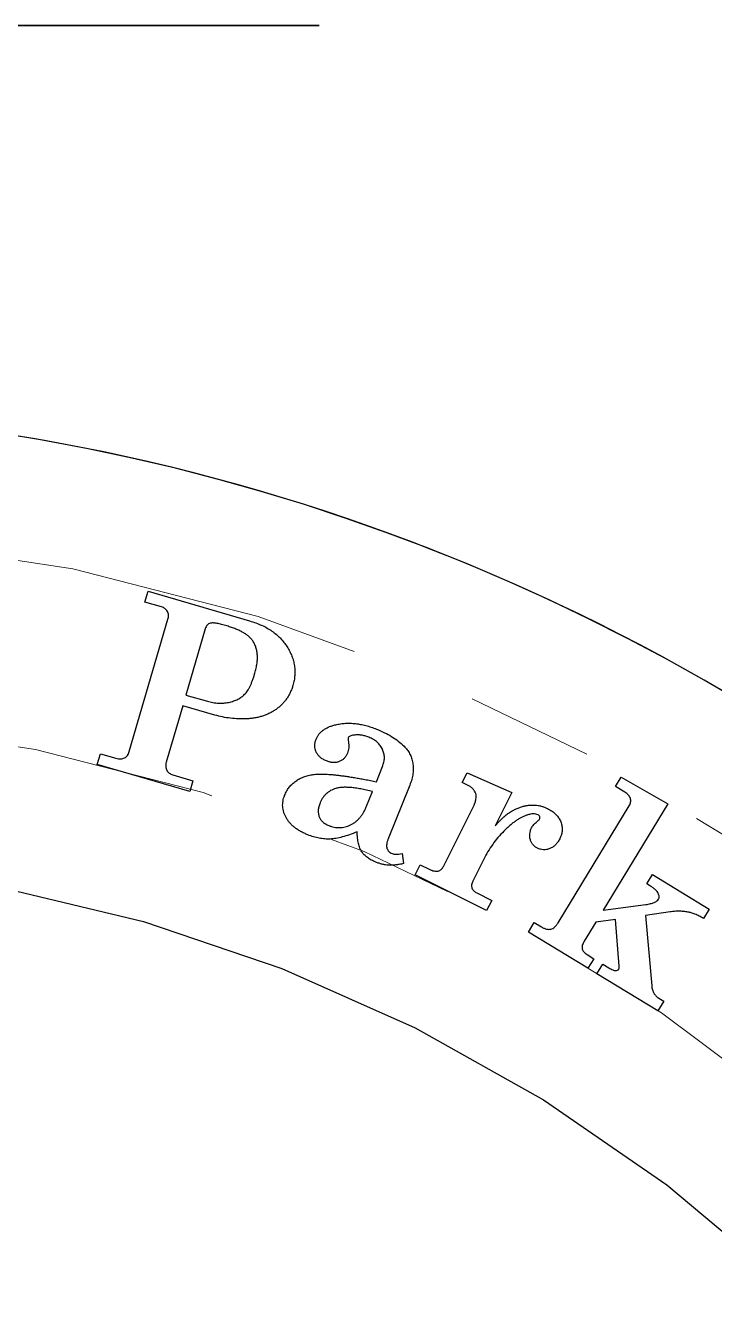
# Paper-space layout 'Sheet2' of a CAD drawing. Header units: inches. Extents: x 0 to 16.3, y 0 to 11.5.
# Drawn here: x 5.101 to 5.642, y 6.272 to 7.277 of the extents above; entities that cross this region are included whole.
import ezdxf

# ---------------------------------------------------------------- set-up
doc = ezdxf.new("R2010")
doc.units = ezdxf.units.IN
doc.header["$MEASUREMENT"] = 0
doc.linetypes.add('CENTERX2', pattern=[0.8, 0.5, -0.1, 0.1, -0.1])

psp = doc.layouts.new('Sheet2')

# ---------------------------------------------------------------- linework, layer by layer
at = {"color": 7, "linetype": 'Continuous', "lineweight": 35}
psp.add_line((5.331485, 7.277125), (4.831485, 7.277125), dxfattribs=at)
at = {"color": 7, "linetype": 'Continuous', "lineweight": 25}
for p, q in [((5.194528, 6.823937), (5.197024, 6.832501)), ((5.194528, 6.823937), (5.197024, 6.832501)), ((5.197024, 6.832501), (5.276822, 6.809163)), ((5.197024, 6.832501), (5.276822, 6.809163)), ((5.207601, 6.820109), (5.194528, 6.823937)), ((5.207601, 6.820109), (5.194528, 6.823937)), ((5.182278, 6.706537), (5.212677, 6.81041)), ((5.182278, 6.706537), (5.212677, 6.81041)), ((5.241971, 6.802867), (5.226771, 6.750888)), ((5.241971, 6.802867), (5.226771, 6.750888)), ((5.226771, 6.750888), (5.243644, 6.745954)), ((5.226771, 6.750888), (5.243644, 6.745954)), ((5.224332, 6.742494), (5.211316, 6.698058)), ((5.224332, 6.742494), (5.211316, 6.698058)), ((5.24957, 6.735093), (5.224332, 6.742494)), ((5.24957, 6.735093), (5.224332, 6.742494)), ((5.157153, 6.696186), (5.159649, 6.70475)), ((5.157153, 6.696186), (5.159649, 6.70475)), ((5.229777, 6.674946), (5.157153, 6.696186)), ((5.229777, 6.674946), (5.157153, 6.696186)), ((5.159649, 6.70475), (5.171814, 6.701205)), ((5.159649, 6.70475), (5.171814, 6.701205)), ((5.216591, 6.688104), (5.232272, 6.68351)), ((5.216591, 6.688104), (5.232272, 6.68351)), ((5.376434, 6.68271), (5.381254, 6.694677)), ((5.376434, 6.68271), (5.381254, 6.694677)), ((5.443838, 6.682039), (5.44761, 6.689582)), ((5.443838, 6.682039), (5.44761, 6.689582)), ((5.44761, 6.689582), (5.482887, 6.674269)), ((5.44761, 6.689582), (5.482887, 6.674269)), ((5.564264, 6.678936), (5.568716, 6.68628)), ((5.564264, 6.678936), (5.568716, 6.68628)), ((5.568716, 6.68628), (5.605411, 6.665437)), ((5.568716, 6.68628), (5.605411, 6.665437)), ((5.232272, 6.68351), (5.229777, 6.674946)), ((5.232272, 6.68351), (5.229777, 6.674946)), ((5.402636, 6.680016), (5.385707, 6.637905)), ((5.402636, 6.680016), (5.385707, 6.637905)), ((5.448404, 6.67977), (5.443838, 6.682039)), ((5.448404, 6.67977), (5.443838, 6.682039)), ((5.571523, 6.67454), (5.564264, 6.678936)), ((5.571523, 6.67454), (5.564264, 6.678936)), ((5.368749, 6.663569), (5.373343, 6.674997)), ((5.368749, 6.663569), (5.373343, 6.674997)), ((5.482887, 6.674269), (5.469785, 6.648038)), ((5.482887, 6.674269), (5.469785, 6.648038)), ((5.605411, 6.665437), (5.554537, 6.581726)), ((5.605411, 6.665437), (5.554537, 6.581726)), ((5.429064, 6.616079), (5.452828, 6.663692)), ((5.429064, 6.616079), (5.452828, 6.663692)), ((5.51909, 6.571773), (5.574983, 6.663736)), ((5.51909, 6.571773), (5.574983, 6.663736)), ((5.396568, 6.626251), (5.397702, 6.618395)), ((5.396568, 6.626251), (5.397702, 6.618395)), ((5.406803, 6.609472), (5.410802, 6.617469)), ((5.406803, 6.609472), (5.410802, 6.617469)), ((5.410802, 6.617469), (5.417749, 6.614009)), ((5.410802, 6.617469), (5.417749, 6.614009)), ((5.460796, 6.621949), (5.452119, 6.604594)), ((5.460796, 6.621949), (5.452119, 6.604594)), ((5.463008, 6.581455), (5.406803, 6.609472)), ((5.463008, 6.581455), (5.406803, 6.609472)), ((5.588907, 6.602342), (5.593387, 6.609687)), ((5.588907, 6.602342), (5.593387, 6.609687)), ((5.593387, 6.609687), (5.637823, 6.582662)), ((5.593387, 6.609687), (5.637823, 6.582662)), ((5.080924, 6.599914), (5.193454, 6.572761)), ((5.080924, 6.599914), (5.193454, 6.572761)), ((5.455238, 6.595322), (5.467006, 6.589451)), ((5.455238, 6.595322), (5.467006, 6.589451)), ((5.591601, 6.600697), (5.588907, 6.602342)), ((5.591601, 6.600697), (5.588907, 6.602342)), ((5.467006, 6.589451), (5.463008, 6.581455)), ((5.467006, 6.589451), (5.463008, 6.581455)), ((5.554537, 6.581726), (5.588141, 6.586178)), ((5.554537, 6.581726), (5.588141, 6.586178)), ((5.607084, 6.580393), (5.587687, 6.577529)), ((5.607084, 6.580393), (5.587687, 6.577529)), ((5.587687, 6.577529), (5.59265, 6.522147)), ((5.587687, 6.577529), (5.59265, 6.522147)), ((5.637823, 6.582662), (5.633343, 6.575317)), ((5.637823, 6.582662), (5.633343, 6.575317)), ((5.193454, 6.572761), (5.302159, 6.535986)), ((5.193454, 6.572761), (5.302159, 6.535986)), ((5.495809, 6.564485), (5.500403, 6.572056)), ((5.495809, 6.564485), (5.500403, 6.572056)), ((5.500403, 6.572056), (5.506188, 6.56854)), ((5.500403, 6.572056), (5.506188, 6.56854)), ((5.548866, 6.572425), (5.53965, 6.557253)), ((5.548866, 6.572425), (5.53965, 6.557253)), ((5.564292, 6.574296), (5.548866, 6.572425)), ((5.564292, 6.574296), (5.548866, 6.572425)), ((5.567128, 6.537687), (5.564292, 6.574296)), ((5.567128, 6.537687), (5.564292, 6.574296)), ((5.542599, 6.536042), (5.495809, 6.564485)), ((5.542599, 6.536042), (5.495809, 6.564485)), ((5.54189, 6.546846), (5.547193, 6.543613)), ((5.54189, 6.546846), (5.547193, 6.543613)), ((5.302159, 6.535986), (5.406952, 6.48937)), ((5.302159, 6.535986), (5.406952, 6.48937)), ((5.547193, 6.543613), (5.542599, 6.536042)), ((5.547193, 6.543613), (5.542599, 6.536042)), ((5.549688, 6.531732), (5.554282, 6.539303)), ((5.549688, 6.531732), (5.554282, 6.539303)), ((5.554282, 6.539303), (5.559018, 6.536411)), ((5.554282, 6.539303), (5.559018, 6.536411)), ((5.597612, 6.502608), (5.549688, 6.531732)), ((5.597612, 6.502608), (5.549688, 6.531732)), ((5.602206, 6.51018), (5.597612, 6.502608)), ((5.602206, 6.51018), (5.597612, 6.502608)), ((5.598151, 6.512647), (5.602206, 6.51018)), ((5.598151, 6.512647), (5.602206, 6.51018)), ((5.406952, 6.48937), (5.507746, 6.432692)), ((5.406952, 6.48937), (5.507746, 6.432692)), ((5.507746, 6.432692), (5.604455, 6.365733)), ((5.507746, 6.432692), (5.604455, 6.365733)), ((5.604455, 6.365733), (5.696993, 6.288273)), ((5.604455, 6.365733), (5.696993, 6.288273))]:
    psp.add_line(p, q, dxfattribs=at)
at = {"color": 7, "linetype": 'CENTERX2', "lineweight": 18}
for radius in [1.52, 1.375]:
    psp.add_circle((4.831485, 5.36094), radius, dxfattribs=at)
at = {"color": 7, "linetype": 'Continuous', "lineweight": 25}
for start, end in [(286.178919, 253.821081), (291.995434, 248.004566)]:
    psp.add_arc((4.831485, 5.36094), 1.615, start, end, dxfattribs=at)
for points, knots in [([(5.212677, 6.81041), (5.212808, 6.810974), (5.213058, 6.812054), (5.213146, 6.813687), (5.212815, 6.815204), (5.212208, 6.816587), (5.211366, 6.817809), (5.210287, 6.818805), (5.209052, 6.81965), (5.208094, 6.819953), (5.207601, 6.820109)], [0, 0, 0, 0, 0.14136279, 0.27082171, 0.39587669, 0.51691932, 0.63805011, 0.75571643, 0.87426398, 1, 1, 1, 1]), ([(5.212677, 6.81041), (5.212808, 6.810974), (5.213058, 6.812054), (5.213146, 6.813687), (5.212815, 6.815204), (5.212208, 6.816587), (5.211366, 6.817809), (5.210287, 6.818805), (5.209052, 6.81965), (5.208094, 6.819953), (5.207601, 6.820109)], [0, 0, 0, 0, 0.14136279, 0.27082171, 0.39587669, 0.51691932, 0.63805011, 0.75571643, 0.87426398, 1, 1, 1, 1]), ([(5.257964, 6.805476), (5.257238, 6.805691), (5.255859, 6.806099), (5.253857, 6.806575), (5.252059, 6.806963), (5.250459, 6.807304), (5.249054, 6.807471), (5.247842, 6.807527), (5.246823, 6.80752), (5.245733, 6.807337), (5.244567, 6.806844), (5.243422, 6.80586), (5.242523, 6.804504), (5.242163, 6.803436), (5.241971, 6.802867)], [0, 0, 0, 0, 0.12254028, 0.23276781, 0.33301635, 0.42034508, 0.49740399, 0.56174522, 0.61685367, 0.66188422, 0.74004435, 0.81821946, 0.90310075, 1, 1, 1, 1]), ([(5.257964, 6.805476), (5.257238, 6.805691), (5.255859, 6.806099), (5.253857, 6.806575), (5.252059, 6.806963), (5.250459, 6.807304), (5.249054, 6.807471), (5.247842, 6.807527), (5.246823, 6.80752), (5.245733, 6.807337), (5.244567, 6.806844), (5.243422, 6.80586), (5.242523, 6.804504), (5.242163, 6.803436), (5.241971, 6.802867)], [0, 0, 0, 0, 0.12254028, 0.23276781, 0.33301635, 0.42034508, 0.49740399, 0.56174522, 0.61685367, 0.66188422, 0.74004435, 0.81821946, 0.90310075, 1, 1, 1, 1]), ([(5.276822, 6.809163), (5.278466, 6.808648), (5.281672, 6.807646), (5.286236, 6.805761), (5.290443, 6.803602), (5.294328, 6.801192), (5.297851, 6.798495), (5.30103, 6.795526), (5.303843, 6.792279), (5.3063, 6.788809), (5.308359, 6.785181), (5.310059, 6.781493), (5.311283, 6.777742), (5.312046, 6.773953), (5.312437, 6.770132), (5.312331, 6.766261), (5.311837, 6.762349), (5.311164, 6.759786), (5.310823, 6.758488)], [0, 0, 0, 0, 0.075695, 0.14762068, 0.21676, 0.28340783, 0.34832295, 0.41153438, 0.47427964, 0.53688851, 0.59812383, 0.65745117, 0.71514332, 0.77113407, 0.82708162, 0.88361261, 0.94103473, 1, 1, 1, 1]), ([(5.276822, 6.809163), (5.278466, 6.808648), (5.281672, 6.807646), (5.286236, 6.805761), (5.290443, 6.803602), (5.294328, 6.801192), (5.297851, 6.798495), (5.30103, 6.795526), (5.303843, 6.792279), (5.3063, 6.788809), (5.308359, 6.785181), (5.310059, 6.781493), (5.311283, 6.777742), (5.312046, 6.773953), (5.312437, 6.770132), (5.312331, 6.766261), (5.311837, 6.762349), (5.311164, 6.759786), (5.310823, 6.758488)], [0, 0, 0, 0, 0.075695, 0.14762068, 0.21676, 0.28340783, 0.34832295, 0.41153438, 0.47427964, 0.53688851, 0.59812383, 0.65745117, 0.71514332, 0.77113407, 0.82708162, 0.88361261, 0.94103473, 1, 1, 1, 1]), ([(5.278807, 6.794076), (5.278339, 6.794647), (5.27737, 6.79583), (5.275566, 6.797416), (5.273456, 6.798948), (5.271009, 6.80042), (5.268219, 6.801806), (5.265091, 6.803092), (5.26165, 6.80435), (5.259225, 6.805091), (5.257964, 6.805476)], [0, 0, 0, 0, 0.09167799, 0.18989114, 0.29758095, 0.41572248, 0.54452459, 0.68468669, 0.83604103, 1, 1, 1, 1]), ([(5.278807, 6.794076), (5.278339, 6.794647), (5.27737, 6.79583), (5.275566, 6.797416), (5.273456, 6.798948), (5.271009, 6.80042), (5.268219, 6.801806), (5.265091, 6.803092), (5.26165, 6.80435), (5.259225, 6.805091), (5.257964, 6.805476)], [0, 0, 0, 0, 0.09167799, 0.18989114, 0.29758095, 0.41572248, 0.54452459, 0.68468669, 0.83604103, 1, 1, 1, 1]), ([(5.280934, 6.768044), (5.281298, 6.769381), (5.282002, 6.771968), (5.282635, 6.775796), (5.282988, 6.779399), (5.2829, 6.782787), (5.282459, 6.785961), (5.281631, 6.788908), (5.280451, 6.791647), (5.279353, 6.793269), (5.278807, 6.794076)], [0, 0, 0, 0, 0.15341056, 0.29682317, 0.42927551, 0.55393499, 0.67137847, 0.78343654, 0.89221201, 1, 1, 1, 1]), ([(5.280934, 6.768044), (5.281298, 6.769381), (5.282002, 6.771968), (5.282635, 6.775796), (5.282988, 6.779399), (5.2829, 6.782787), (5.282459, 6.785961), (5.281631, 6.788908), (5.280451, 6.791647), (5.279353, 6.793269), (5.278807, 6.794076)], [0, 0, 0, 0, 0.15341056, 0.29682317, 0.42927551, 0.55393499, 0.67137847, 0.78343654, 0.89221201, 1, 1, 1, 1]), ([(5.243644, 6.745954), (5.245092, 6.745577), (5.247923, 6.744841), (5.252224, 6.744368), (5.256407, 6.744412), (5.260432, 6.745003), (5.264149, 6.746084), (5.267528, 6.747454), (5.27045, 6.749232), (5.272579, 6.751015), (5.27408, 6.752701), (5.275133, 6.75421), (5.276209, 6.75593), (5.277196, 6.757909), (5.278213, 6.7601), (5.279119, 6.762551), (5.28007, 6.76521), (5.280639, 6.767077), (5.280934, 6.768044)], [0, 0, 0, 0, 0.09012235, 0.17614661, 0.25992188, 0.34172024, 0.42054268, 0.4928257, 0.56084549, 0.6259304, 0.65943528, 0.69659787, 0.73676703, 0.78162236, 0.82982078, 0.8823117, 0.93908231, 1, 1, 1, 1]), ([(5.243644, 6.745954), (5.245092, 6.745577), (5.247923, 6.744841), (5.252224, 6.744368), (5.256407, 6.744412), (5.260432, 6.745003), (5.264149, 6.746084), (5.267528, 6.747454), (5.27045, 6.749232), (5.272579, 6.751015), (5.27408, 6.752701), (5.275133, 6.75421), (5.276209, 6.75593), (5.277196, 6.757909), (5.278213, 6.7601), (5.279119, 6.762551), (5.28007, 6.76521), (5.280639, 6.767077), (5.280934, 6.768044)], [0, 0, 0, 0, 0.09012235, 0.17614661, 0.25992188, 0.34172024, 0.42054268, 0.4928257, 0.56084549, 0.6259304, 0.65943528, 0.69659787, 0.73676703, 0.78162236, 0.82982078, 0.8823117, 0.93908231, 1, 1, 1, 1]), ([(5.310823, 6.758488), (5.310518, 6.757508), (5.309917, 6.755578), (5.308742, 6.752819), (5.307374, 6.750222), (5.305808, 6.747775), (5.304051, 6.745472), (5.302087, 6.743336), (5.299913, 6.741375), (5.297575, 6.739568), (5.295077, 6.737951), (5.292459, 6.736545), (5.289766, 6.735273), (5.286933, 6.734256), (5.283993, 6.733437), (5.280949, 6.732825), (5.277809, 6.732347), (5.273499, 6.732083), (5.268116, 6.732089), (5.261757, 6.732577), (5.25556, 6.733498), (5.251557, 6.734564), (5.24957, 6.735093)], [0, 0, 0, 0, 0.041960823, 0.082700146, 0.122501098, 0.161992516, 0.201453606, 0.240878651, 0.280589257, 0.321135262, 0.361696027, 0.402203257, 0.442704945, 0.483457123, 0.525224907, 0.567484261, 0.610486095, 0.655081918, 0.744058531, 0.830577472, 0.915931361, 1, 1, 1, 1]), ([(5.310823, 6.758488), (5.310518, 6.757508), (5.309917, 6.755578), (5.308742, 6.752819), (5.307374, 6.750222), (5.305808, 6.747775), (5.304051, 6.745472), (5.302087, 6.743336), (5.299913, 6.741375), (5.297575, 6.739568), (5.295077, 6.737951), (5.292459, 6.736545), (5.289766, 6.735273), (5.286933, 6.734256), (5.283993, 6.733437), (5.280949, 6.732825), (5.277809, 6.732347), (5.273499, 6.732083), (5.268116, 6.732089), (5.261757, 6.732577), (5.25556, 6.733498), (5.251557, 6.734564), (5.24957, 6.735093)], [0, 0, 0, 0, 0.041960823, 0.082700146, 0.122501098, 0.161992516, 0.201453606, 0.240878651, 0.280589257, 0.321135262, 0.361696027, 0.402203257, 0.442704945, 0.483457123, 0.525224907, 0.567484261, 0.610486095, 0.655081918, 0.744058531, 0.830577472, 0.915931361, 1, 1, 1, 1]), ([(5.32902, 6.716116), (5.329328, 6.716818), (5.329941, 6.718213), (5.33126, 6.720092), (5.33279, 6.721811), (5.334607, 6.72332), (5.33667, 6.724664), (5.339002, 6.72582), (5.341609, 6.726791), (5.343458, 6.727268), (5.344418, 6.727515)], [0, 0, 0, 0, 0.11507663, 0.22862432, 0.34336685, 0.46039348, 0.58261404, 0.71293155, 0.85101795, 1, 1, 1, 1]), ([(5.32902, 6.716116), (5.329328, 6.716818), (5.329941, 6.718213), (5.33126, 6.720092), (5.33279, 6.721811), (5.334607, 6.72332), (5.33667, 6.724664), (5.339002, 6.72582), (5.341609, 6.726791), (5.343458, 6.727268), (5.344418, 6.727515)], [0, 0, 0, 0, 0.11507663, 0.22862432, 0.34336685, 0.46039348, 0.58261404, 0.71293155, 0.85101795, 1, 1, 1, 1]), ([(5.344418, 6.727515), (5.345672, 6.727773), (5.348182, 6.72829), (5.352037, 6.728678), (5.355964, 6.728735), (5.359965, 6.72844), (5.364039, 6.727837), (5.368183, 6.72693), (5.372401, 6.72568), (5.375183, 6.724605), (5.376604, 6.724056)], [0, 0, 0, 0, 0.11667589, 0.23369213, 0.35268316, 0.47455354, 0.59916522, 0.72802907, 0.86114887, 1, 1, 1, 1]), ([(5.344418, 6.727515), (5.345672, 6.727773), (5.348182, 6.72829), (5.352037, 6.728678), (5.355964, 6.728735), (5.359965, 6.72844), (5.364039, 6.727837), (5.368183, 6.72693), (5.372401, 6.72568), (5.375183, 6.724605), (5.376604, 6.724056)], [0, 0, 0, 0, 0.11667589, 0.23369213, 0.35268316, 0.47455354, 0.59916522, 0.72802907, 0.86114887, 1, 1, 1, 1]), ([(5.337187, 6.699016), (5.336272, 6.69943), (5.334518, 6.700224), (5.332226, 6.701868), (5.330405, 6.703827), (5.329052, 6.706055), (5.328237, 6.708478), (5.327898, 6.711006), (5.328168, 6.713601), (5.328731, 6.715264), (5.32902, 6.716116)], [0, 0, 0, 0, 0.14131228, 0.27119332, 0.39478382, 0.51619775, 0.63593845, 0.75285496, 0.87344623, 1, 1, 1, 1]), ([(5.337187, 6.699016), (5.336272, 6.69943), (5.334518, 6.700224), (5.332226, 6.701868), (5.330405, 6.703827), (5.329052, 6.706055), (5.328237, 6.708478), (5.327898, 6.711006), (5.328168, 6.713601), (5.328731, 6.715264), (5.32902, 6.716116)], [0, 0, 0, 0, 0.14131228, 0.27119332, 0.39478382, 0.51619775, 0.63593845, 0.75285496, 0.87344623, 1, 1, 1, 1]), ([(5.354286, 6.71725), (5.354219, 6.716843), (5.354047, 6.715802), (5.354266, 6.714763), (5.3544, 6.714131)], [0, 0, 0, 0, 0.39037909, 1, 1, 1, 1]), ([(5.354286, 6.71725), (5.354219, 6.716843), (5.354047, 6.715802), (5.354266, 6.714763), (5.3544, 6.714131)], [0, 0, 0, 0, 0.39037909, 1, 1, 1, 1]), ([(5.358767, 6.719377), (5.358195, 6.719302), (5.357164, 6.719169), (5.355828, 6.718718), (5.354805, 6.71812), (5.354448, 6.717522), (5.354286, 6.71725)], [0, 0, 0, 0, 0.33383799, 0.60113385, 0.81880419, 1, 1, 1, 1]), ([(5.358767, 6.719377), (5.358195, 6.719302), (5.357164, 6.719169), (5.355828, 6.718718), (5.354805, 6.71812), (5.354448, 6.717522), (5.354286, 6.71725)], [0, 0, 0, 0, 0.33383799, 0.60113385, 0.81880419, 1, 1, 1, 1]), ([(5.370422, 6.717675), (5.369427, 6.718041), (5.367498, 6.71875), (5.364533, 6.719373), (5.361621, 6.719632), (5.359712, 6.719461), (5.358767, 6.719377)], [0, 0, 0, 0, 0.26668969, 0.51760118, 0.7613418, 1, 1, 1, 1]), ([(5.370422, 6.717675), (5.369427, 6.718041), (5.367498, 6.71875), (5.364533, 6.719373), (5.361621, 6.719632), (5.359712, 6.719461), (5.358767, 6.719377)], [0, 0, 0, 0, 0.26668969, 0.51760118, 0.7613418, 1, 1, 1, 1]), ([(5.381254, 6.694677), (5.381648, 6.695828), (5.382414, 6.69807), (5.38281, 6.701554), (5.382372, 6.704941), (5.381306, 6.708185), (5.379521, 6.711189), (5.377095, 6.713837), (5.374019, 6.716061), (5.371655, 6.717122), (5.370422, 6.717675)], [0, 0, 0, 0, 0.12750784, 0.2483167, 0.36430638, 0.4835966, 0.60464586, 0.72831664, 0.85837646, 1, 1, 1, 1]), ([(5.381254, 6.694677), (5.381648, 6.695828), (5.382414, 6.69807), (5.38281, 6.701554), (5.382372, 6.704941), (5.381306, 6.708185), (5.379521, 6.711189), (5.377095, 6.713837), (5.374019, 6.716061), (5.371655, 6.717122), (5.370422, 6.717675)], [0, 0, 0, 0, 0.12750784, 0.2483167, 0.36430638, 0.4835966, 0.60464586, 0.72831664, 0.85837646, 1, 1, 1, 1]), ([(5.376604, 6.724056), (5.378704, 6.723172), (5.382797, 6.721452), (5.388444, 6.718211), (5.393625, 6.714751), (5.396626, 6.712014), (5.398099, 6.710671)], [0, 0, 0, 0, 0.26810508, 0.52230909, 0.76563085, 1, 1, 1, 1]), ([(5.376604, 6.724056), (5.378704, 6.723172), (5.382797, 6.721452), (5.388444, 6.718211), (5.393625, 6.714751), (5.396626, 6.712014), (5.398099, 6.710671)], [0, 0, 0, 0, 0.26810508, 0.52230909, 0.76563085, 1, 1, 1, 1]), ([(5.171814, 6.701205), (5.172453, 6.701044), (5.173671, 6.700736), (5.175468, 6.700605), (5.177103, 6.70083), (5.178559, 6.701378), (5.179831, 6.702238), (5.180864, 6.703425), (5.18174, 6.704855), (5.182093, 6.705959), (5.182278, 6.706537)], [0, 0, 0, 0, 0.14749916, 0.28121338, 0.40103589, 0.51433393, 0.62713586, 0.7411248, 0.86463502, 1, 1, 1, 1]), ([(5.171814, 6.701205), (5.172453, 6.701044), (5.173671, 6.700736), (5.175468, 6.700605), (5.177103, 6.70083), (5.178559, 6.701378), (5.179831, 6.702238), (5.180864, 6.703425), (5.18174, 6.704855), (5.182093, 6.705959), (5.182278, 6.706537)], [0, 0, 0, 0, 0.14749916, 0.28121338, 0.40103589, 0.51433393, 0.62713586, 0.7411248, 0.86463502, 1, 1, 1, 1]), ([(5.3544, 6.714131), (5.354517, 6.713319), (5.354742, 6.711759), (5.354706, 6.709449), (5.354384, 6.707275), (5.353919, 6.70592), (5.353691, 6.705255)], [0, 0, 0, 0, 0.2723844, 0.52408911, 0.76615204, 1, 1, 1, 1]), ([(5.3544, 6.714131), (5.354517, 6.713319), (5.354742, 6.711759), (5.354706, 6.709449), (5.354384, 6.707275), (5.353919, 6.70592), (5.353691, 6.705255)], [0, 0, 0, 0, 0.2723844, 0.52408911, 0.76615204, 1, 1, 1, 1]), ([(5.398099, 6.710671), (5.398956, 6.709772), (5.400661, 6.707983), (5.402622, 6.704782), (5.404115, 6.701258), (5.405062, 6.697402), (5.405476, 6.693284), (5.405192, 6.688974), (5.404275, 6.684488), (5.403196, 6.681545), (5.402636, 6.680016)], [0, 0, 0, 0, 0.11279104, 0.22455279, 0.33949081, 0.46014846, 0.58467356, 0.71486982, 0.85193468, 1, 1, 1, 1]), ([(5.398099, 6.710671), (5.398956, 6.709772), (5.400661, 6.707983), (5.402622, 6.704782), (5.404115, 6.701258), (5.405062, 6.697402), (5.405476, 6.693284), (5.405192, 6.688974), (5.404275, 6.684488), (5.403196, 6.681545), (5.402636, 6.680016)], [0, 0, 0, 0, 0.11279104, 0.22455279, 0.33949081, 0.46014846, 0.58467356, 0.71486982, 0.85193468, 1, 1, 1, 1]), ([(5.211316, 6.698058), (5.211171, 6.697466), (5.210896, 6.69634), (5.210839, 6.694655), (5.211077, 6.69309), (5.211694, 6.691682), (5.212574, 6.690452), (5.213712, 6.689452), (5.215048, 6.688623), (5.216061, 6.688282), (5.216591, 6.688104)], [0, 0, 0, 0, 0.14341063, 0.27279211, 0.39483977, 0.51368948, 0.63186819, 0.74869334, 0.86874968, 1, 1, 1, 1]), ([(5.211316, 6.698058), (5.211171, 6.697466), (5.210896, 6.69634), (5.210839, 6.694655), (5.211077, 6.69309), (5.211694, 6.691682), (5.212574, 6.690452), (5.213712, 6.689452), (5.215048, 6.688623), (5.216061, 6.688282), (5.216591, 6.688104)], [0, 0, 0, 0, 0.14341063, 0.27279211, 0.39483977, 0.51368948, 0.63186819, 0.74869334, 0.86874968, 1, 1, 1, 1]), ([(5.353691, 6.705255), (5.353332, 6.704482), (5.352634, 6.702982), (5.351137, 6.701045), (5.349302, 6.699532), (5.347191, 6.698457), (5.344865, 6.697813), (5.342383, 6.697724), (5.339778, 6.698099), (5.338076, 6.698701), (5.337187, 6.699016)], [0, 0, 0, 0, 0.12838997, 0.24952048, 0.36619046, 0.48500007, 0.60487795, 0.72783862, 0.85771347, 1, 1, 1, 1]), ([(5.353691, 6.705255), (5.353332, 6.704482), (5.352634, 6.702982), (5.351137, 6.701045), (5.349302, 6.699532), (5.347191, 6.698457), (5.344865, 6.697813), (5.342383, 6.697724), (5.339778, 6.698099), (5.338076, 6.698701), (5.337187, 6.699016)], [0, 0, 0, 0, 0.12838997, 0.24952048, 0.36619046, 0.48500007, 0.60487795, 0.72783862, 0.85771347, 1, 1, 1, 1]), ([(5.304292, 6.671991), (5.304762, 6.673066), (5.305691, 6.675187), (5.307596, 6.678051), (5.309789, 6.680616), (5.312353, 6.682813), (5.315236, 6.684705), (5.318472, 6.686218), (5.322019, 6.687472), (5.324541, 6.687979), (5.325844, 6.68824)], [0, 0, 0, 0, 0.124213859, 0.245164833, 0.363142095, 0.481119358, 0.602070332, 0.727620035, 0.859188874, 1, 1, 1, 1]), ([(5.304292, 6.671991), (5.304762, 6.673066), (5.305691, 6.675187), (5.307596, 6.678051), (5.309789, 6.680616), (5.312353, 6.682813), (5.315236, 6.684705), (5.318472, 6.686218), (5.322019, 6.687472), (5.324541, 6.687979), (5.325844, 6.68824)], [0, 0, 0, 0, 0.124213859, 0.245164833, 0.363142095, 0.481119358, 0.602070332, 0.727620035, 0.859188874, 1, 1, 1, 1]), ([(5.325844, 6.68824), (5.32642, 6.68832), (5.327626, 6.688488), (5.329537, 6.688658), (5.331637, 6.688737), (5.333936, 6.688736), (5.336422, 6.688639), (5.339099, 6.688506), (5.341973, 6.68827), (5.345037, 6.687966), (5.348295, 6.68755), (5.351748, 6.687108), (5.355397, 6.686569), (5.359231, 6.685932), (5.363262, 6.685261), (5.367486, 6.68449), (5.371902, 6.683645), (5.374903, 6.683026), (5.376434, 6.68271)], [0, 0, 0, 0, 0.03414864, 0.07148653, 0.11259476, 0.15755468, 0.2064284, 0.25867786, 0.31491458, 0.3757235, 0.43947579, 0.50777307, 0.58014839, 0.65607006, 0.73600651, 0.82005744, 0.90823351, 1, 1, 1, 1]), ([(5.325844, 6.68824), (5.32642, 6.68832), (5.327626, 6.688488), (5.329537, 6.688658), (5.331637, 6.688737), (5.333936, 6.688736), (5.336422, 6.688639), (5.339099, 6.688506), (5.341973, 6.68827), (5.345037, 6.687966), (5.348295, 6.68755), (5.351748, 6.687108), (5.355397, 6.686569), (5.359231, 6.685932), (5.363262, 6.685261), (5.367486, 6.68449), (5.371902, 6.683645), (5.374903, 6.683026), (5.376434, 6.68271)], [0, 0, 0, 0, 0.03414864, 0.07148653, 0.11259476, 0.15755468, 0.2064284, 0.25867786, 0.31491458, 0.3757235, 0.43947579, 0.50777307, 0.58014839, 0.65607006, 0.73600651, 0.82005744, 0.90823351, 1, 1, 1, 1]), ([(5.373343, 6.674997), (5.371738, 6.675386), (5.368653, 6.676134), (5.364178, 6.677036), (5.360049, 6.67774), (5.356262, 6.678173), (5.352824, 6.678346), (5.349731, 6.678313), (5.346986, 6.678009), (5.344546, 6.677477), (5.342392, 6.676682), (5.3404, 6.675751), (5.338596, 6.674589), (5.336953, 6.673234), (5.335481, 6.6717), (5.334154, 6.669978), (5.333023, 6.668048), (5.332418, 6.666657), (5.332111, 6.665951)], [0, 0, 0, 0, 0.1060011, 0.20384797, 0.29305465, 0.37489535, 0.44842782, 0.5139908, 0.57324333, 0.62551599, 0.67389802, 0.72032157, 0.76645457, 0.81129577, 0.85679758, 0.90268636, 0.9505709, 1, 1, 1, 1]), ([(5.373343, 6.674997), (5.371738, 6.675386), (5.368653, 6.676134), (5.364178, 6.677036), (5.360049, 6.67774), (5.356262, 6.678173), (5.352824, 6.678346), (5.349731, 6.678313), (5.346986, 6.678009), (5.344546, 6.677477), (5.342392, 6.676682), (5.3404, 6.675751), (5.338596, 6.674589), (5.336953, 6.673234), (5.335481, 6.6717), (5.334154, 6.669978), (5.333023, 6.668048), (5.332418, 6.666657), (5.332111, 6.665951)], [0, 0, 0, 0, 0.1060011, 0.20384797, 0.29305465, 0.37489535, 0.44842782, 0.5139908, 0.57324333, 0.62551599, 0.67389802, 0.72032157, 0.76645457, 0.81129577, 0.85679758, 0.90268636, 0.9505709, 1, 1, 1, 1]), ([(5.452828, 6.663692), (5.453244, 6.664607), (5.454025, 6.666323), (5.454697, 6.668909), (5.454889, 6.671287), (5.454477, 6.673449), (5.453588, 6.675376), (5.45229, 6.677114), (5.450514, 6.678597), (5.449127, 6.679368), (5.448404, 6.67977)], [0, 0, 0, 0, 0.15815064, 0.29644371, 0.41874749, 0.53086883, 0.63880024, 0.75045608, 0.86978803, 1, 1, 1, 1]), ([(5.452828, 6.663692), (5.453244, 6.664607), (5.454025, 6.666323), (5.454697, 6.668909), (5.454889, 6.671287), (5.454477, 6.673449), (5.453588, 6.675376), (5.45229, 6.677114), (5.450514, 6.678597), (5.449127, 6.679368), (5.448404, 6.67977)], [0, 0, 0, 0, 0.15815064, 0.29644371, 0.41874749, 0.53086883, 0.63880024, 0.75045608, 0.86978803, 1, 1, 1, 1]), ([(5.322583, 6.64094), (5.321573, 6.641358), (5.319605, 6.642172), (5.31686, 6.643645), (5.314321, 6.645158), (5.312041, 6.646807), (5.310014, 6.648577), (5.308225, 6.650443), (5.30667, 6.652424), (5.305366, 6.654502), (5.304365, 6.656669), (5.303534, 6.658828), (5.30305, 6.661018), (5.302734, 6.663199), (5.302749, 6.665402), (5.303012, 6.667603), (5.303481, 6.66983), (5.304017, 6.67126), (5.304292, 6.671991)], [0, 0, 0, 0, 0.08102919, 0.15787848, 0.23087848, 0.30017034, 0.36626967, 0.43025206, 0.49169388, 0.55279462, 0.61176575, 0.66856207, 0.72401348, 0.77776729, 0.83176297, 0.8868228, 0.9421188, 1, 1, 1, 1]), ([(5.322583, 6.64094), (5.321573, 6.641358), (5.319605, 6.642172), (5.31686, 6.643645), (5.314321, 6.645158), (5.312041, 6.646807), (5.310014, 6.648577), (5.308225, 6.650443), (5.30667, 6.652424), (5.305366, 6.654502), (5.304365, 6.656669), (5.303534, 6.658828), (5.30305, 6.661018), (5.302734, 6.663199), (5.302749, 6.665402), (5.303012, 6.667603), (5.303481, 6.66983), (5.304017, 6.67126), (5.304292, 6.671991)], [0, 0, 0, 0, 0.08102919, 0.15787848, 0.23087848, 0.30017034, 0.36626967, 0.43025206, 0.49169388, 0.55279462, 0.61176575, 0.66856207, 0.72401348, 0.77776729, 0.83176297, 0.8868228, 0.9421188, 1, 1, 1, 1]), ([(5.332111, 6.665951), (5.331759, 6.664968), (5.331088, 6.663091), (5.330601, 6.660258), (5.330719, 6.657606), (5.331324, 6.655148), (5.332529, 6.652965), (5.334179, 6.651035), (5.33637, 6.64947), (5.338042, 6.648692), (5.338917, 6.648284)], [0, 0, 0, 0, 0.14558971, 0.27787862, 0.39803581, 0.51385706, 0.62776953, 0.74280687, 0.86549351, 1, 1, 1, 1]), ([(5.332111, 6.665951), (5.331759, 6.664968), (5.331088, 6.663091), (5.330601, 6.660258), (5.330719, 6.657606), (5.331324, 6.655148), (5.332529, 6.652965), (5.334179, 6.651035), (5.33637, 6.64947), (5.338042, 6.648692), (5.338917, 6.648284)], [0, 0, 0, 0, 0.14558971, 0.27787862, 0.39803581, 0.51385706, 0.62776953, 0.74280687, 0.86549351, 1, 1, 1, 1]), ([(5.574983, 6.663736), (5.575261, 6.664237), (5.575787, 6.665184), (5.576195, 6.666708), (5.576261, 6.668192), (5.575969, 6.669641), (5.575325, 6.671019), (5.574363, 6.67231), (5.573091, 6.673524), (5.572066, 6.674189), (5.571523, 6.67454)], [0, 0, 0, 0, 0.13300268, 0.25163708, 0.3640757, 0.47640635, 0.59272732, 0.71566102, 0.84966339, 1, 1, 1, 1]), ([(5.574983, 6.663736), (5.575261, 6.664237), (5.575787, 6.665184), (5.576195, 6.666708), (5.576261, 6.668192), (5.575969, 6.669641), (5.575325, 6.671019), (5.574363, 6.67231), (5.573091, 6.673524), (5.572066, 6.674189), (5.571523, 6.67454)], [0, 0, 0, 0, 0.13300268, 0.25163708, 0.3640757, 0.47640635, 0.59272732, 0.71566102, 0.84966339, 1, 1, 1, 1]), ([(5.338917, 6.648284), (5.33964, 6.648015), (5.341066, 6.647484), (5.343252, 6.646944), (5.34543, 6.64666), (5.347587, 6.646601), (5.349727, 6.646771), (5.351845, 6.647176), (5.353958, 6.647802), (5.356041, 6.648676), (5.358051, 6.649786), (5.359967, 6.651097), (5.361762, 6.65263), (5.363403, 6.654408), (5.364946, 6.656376), (5.366366, 6.658565), (5.367638, 6.660984), (5.368373, 6.662694), (5.368749, 6.663569)], [0, 0, 0, 0, 0.061440781, 0.121159454, 0.178879374, 0.236125849, 0.292779957, 0.349489082, 0.407620104, 0.468032573, 0.529028795, 0.590224542, 0.652703936, 0.716632098, 0.78260728, 0.851738283, 0.924157812, 1, 1, 1, 1]), ([(5.338917, 6.648284), (5.33964, 6.648015), (5.341066, 6.647484), (5.343252, 6.646944), (5.34543, 6.64666), (5.347587, 6.646601), (5.349727, 6.646771), (5.351845, 6.647176), (5.353958, 6.647802), (5.356041, 6.648676), (5.358051, 6.649786), (5.359967, 6.651097), (5.361762, 6.65263), (5.363403, 6.654408), (5.364946, 6.656376), (5.366366, 6.658565), (5.367638, 6.660984), (5.368373, 6.662694), (5.368749, 6.663569)], [0, 0, 0, 0, 0.061440781, 0.121159454, 0.178879374, 0.236125849, 0.292779957, 0.349489082, 0.407620104, 0.468032573, 0.529028795, 0.590224542, 0.652703936, 0.716632098, 0.78260728, 0.851738283, 0.924157812, 1, 1, 1, 1]), ([(5.494768, 6.656517), (5.494055, 6.656264), (5.492583, 6.655743), (5.490401, 6.6547), (5.488166, 6.653465), (5.485915, 6.651966), (5.483627, 6.650257), (5.481256, 6.648365), (5.478896, 6.646199), (5.475683, 6.643073), (5.471869, 6.638872), (5.467684, 6.633522), (5.463927, 6.627909), (5.461839, 6.623935), (5.460796, 6.621949)], [0, 0, 0, 0, 0.04587856, 0.09459029, 0.14641198, 0.20061267, 0.25838007, 0.31950911, 0.38442661, 0.45250977, 0.59124938, 0.72801374, 0.86407026, 1, 1, 1, 1]), ([(5.494768, 6.656517), (5.494055, 6.656264), (5.492583, 6.655743), (5.490401, 6.6547), (5.488166, 6.653465), (5.485915, 6.651966), (5.483627, 6.650257), (5.481256, 6.648365), (5.478896, 6.646199), (5.475683, 6.643073), (5.471869, 6.638872), (5.467684, 6.633522), (5.463927, 6.627909), (5.461839, 6.623935), (5.460796, 6.621949)], [0, 0, 0, 0, 0.04587856, 0.09459029, 0.14641198, 0.20061267, 0.25838007, 0.31950911, 0.38442661, 0.45250977, 0.59124938, 0.72801374, 0.86407026, 1, 1, 1, 1]), ([(5.469785, 6.648038), (5.470588, 6.648974), (5.472157, 6.650803), (5.474632, 6.653327), (5.477131, 6.655612), (5.479679, 6.657638), (5.482298, 6.659365), (5.48494, 6.660849), (5.487621, 6.662083), (5.490338, 6.663042), (5.493051, 6.663749), (5.495736, 6.664217), (5.498375, 6.664402), (5.500961, 6.664402), (5.503484, 6.664064), (5.505964, 6.66353), (5.508406, 6.66275), (5.509956, 6.662017), (5.510734, 6.66165)], [0, 0, 0, 0, 0.079096007, 0.154597546, 0.226744205, 0.296285745, 0.363249973, 0.427887602, 0.490594795, 0.552376708, 0.612556366, 0.670400565, 0.72697755, 0.782185003, 0.835984654, 0.890006161, 0.944872597, 1, 1, 1, 1]), ([(5.469785, 6.648038), (5.470588, 6.648974), (5.472157, 6.650803), (5.474632, 6.653327), (5.477131, 6.655612), (5.479679, 6.657638), (5.482298, 6.659365), (5.48494, 6.660849), (5.487621, 6.662083), (5.490338, 6.663042), (5.493051, 6.663749), (5.495736, 6.664217), (5.498375, 6.664402), (5.500961, 6.664402), (5.503484, 6.664064), (5.505964, 6.66353), (5.508406, 6.66275), (5.509956, 6.662017), (5.510734, 6.66165)], [0, 0, 0, 0, 0.079096007, 0.154597546, 0.226744205, 0.296285745, 0.363249973, 0.427887602, 0.490594795, 0.552376708, 0.612556366, 0.670400565, 0.72697755, 0.782185003, 0.835984654, 0.890006161, 0.944872597, 1, 1, 1, 1]), ([(5.503361, 6.656744), (5.502801, 6.656961), (5.501619, 6.65742), (5.49956, 6.65755), (5.497239, 6.657231), (5.495633, 6.656767), (5.494768, 6.656517)], [0, 0, 0, 0, 0.203888944, 0.430380104, 0.693487707, 1, 1, 1, 1]), ([(5.503361, 6.656744), (5.502801, 6.656961), (5.501619, 6.65742), (5.49956, 6.65755), (5.497239, 6.657231), (5.495633, 6.656767), (5.494768, 6.656517)], [0, 0, 0, 0, 0.203888944, 0.430380104, 0.693487707, 1, 1, 1, 1]), ([(5.504523, 6.653284), (5.504677, 6.653645), (5.504954, 6.654295), (5.504922, 6.655355), (5.504329, 6.656237), (5.503704, 6.656564), (5.503361, 6.656744)], [0, 0, 0, 0, 0.27785454, 0.50130653, 0.72628659, 1, 1, 1, 1]), ([(5.504523, 6.653284), (5.504677, 6.653645), (5.504954, 6.654295), (5.504922, 6.655355), (5.504329, 6.656237), (5.503704, 6.656564), (5.503361, 6.656744)], [0, 0, 0, 0, 0.27785454, 0.50130653, 0.72628659, 1, 1, 1, 1]), ([(5.510734, 6.66165), (5.511978, 6.660971), (5.514355, 6.659673), (5.5174, 6.657178), (5.519721, 6.654313), (5.521351, 6.651177), (5.522291, 6.647862), (5.522414, 6.644473), (5.521856, 6.641058), (5.520917, 6.638929), (5.520432, 6.637829)], [0, 0, 0, 0, 0.14678114, 0.2804616, 0.40524374, 0.52670047, 0.6446689, 0.75947464, 0.87583943, 1, 1, 1, 1]), ([(5.510734, 6.66165), (5.511978, 6.660971), (5.514355, 6.659673), (5.5174, 6.657178), (5.519721, 6.654313), (5.521351, 6.651177), (5.522291, 6.647862), (5.522414, 6.644473), (5.521856, 6.641058), (5.520917, 6.638929), (5.520432, 6.637829)], [0, 0, 0, 0, 0.14678114, 0.2804616, 0.40524374, 0.52670047, 0.6446689, 0.75947464, 0.87583943, 1, 1, 1, 1]), ([(5.502935, 6.630457), (5.502282, 6.630826), (5.500999, 6.631553), (5.499416, 6.633118), (5.498136, 6.634953), (5.497286, 6.637088), (5.496771, 6.639373), (5.496834, 6.641756), (5.497298, 6.644172), (5.497987, 6.645696), (5.498342, 6.646479)], [0, 0, 0, 0, 0.120658325, 0.237204035, 0.355710964, 0.479540413, 0.605827331, 0.730956691, 0.861726948, 1, 1, 1, 1]), ([(5.502935, 6.630457), (5.502282, 6.630826), (5.500999, 6.631553), (5.499416, 6.633118), (5.498136, 6.634953), (5.497286, 6.637088), (5.496771, 6.639373), (5.496834, 6.641756), (5.497298, 6.644172), (5.497987, 6.645696), (5.498342, 6.646479)], [0, 0, 0, 0, 0.120658325, 0.237204035, 0.355710964, 0.479540413, 0.605827331, 0.730956691, 0.861726948, 1, 1, 1, 1]), ([(5.498342, 6.646479), (5.498586, 6.64692), (5.499084, 6.647823), (5.500061, 6.64907), (5.501246, 6.650244), (5.502134, 6.650958), (5.502595, 6.651328)], [0, 0, 0, 0, 0.23250409, 0.47489101, 0.72763935, 1, 1, 1, 1]), ([(5.498342, 6.646479), (5.498586, 6.64692), (5.499084, 6.647823), (5.500061, 6.64907), (5.501246, 6.650244), (5.502134, 6.650958), (5.502595, 6.651328)], [0, 0, 0, 0, 0.23250409, 0.47489101, 0.72763935, 1, 1, 1, 1]), ([(5.502595, 6.651328), (5.503043, 6.651685), (5.503765, 6.652261), (5.504314, 6.653002), (5.504523, 6.653284)], [0, 0, 0, 0, 0.61928671, 1, 1, 1, 1]), ([(5.502595, 6.651328), (5.503043, 6.651685), (5.503765, 6.652261), (5.504314, 6.653002), (5.504523, 6.653284)], [0, 0, 0, 0, 0.61928671, 1, 1, 1, 1]), ([(5.361234, 6.643322), (5.359223, 6.642504), (5.355425, 6.64096), (5.349856, 6.63927), (5.344836, 6.638068), (5.340195, 6.637555), (5.335788, 6.637661), (5.331415, 6.638234), (5.326974, 6.639313), (5.324066, 6.64039), (5.322583, 6.64094)], [0, 0, 0, 0, 0.16300655, 0.30789664, 0.43676635, 0.55032675, 0.6575834, 0.76716361, 0.88118938, 1, 1, 1, 1]), ([(5.361234, 6.643322), (5.359223, 6.642504), (5.355425, 6.64096), (5.349856, 6.63927), (5.344836, 6.638068), (5.340195, 6.637555), (5.335788, 6.637661), (5.331415, 6.638234), (5.326974, 6.639313), (5.324066, 6.64039), (5.322583, 6.64094)], [0, 0, 0, 0, 0.16300655, 0.30789664, 0.43676635, 0.55032675, 0.6575834, 0.76716361, 0.88118938, 1, 1, 1, 1]), ([(5.375923, 6.619501), (5.374727, 6.62003), (5.372445, 6.621037), (5.369383, 6.622955), (5.366864, 6.625145), (5.364794, 6.627646), (5.36325, 6.63068), (5.362202, 6.634316), (5.361452, 6.638595), (5.36131, 6.641673), (5.361234, 6.643322)], [0, 0, 0, 0, 0.129971049, 0.247882794, 0.357832392, 0.460775879, 0.56886014, 0.693780749, 0.836000946, 1, 1, 1, 1]), ([(5.375923, 6.619501), (5.374727, 6.62003), (5.372445, 6.621037), (5.369383, 6.622955), (5.366864, 6.625145), (5.364794, 6.627646), (5.36325, 6.63068), (5.362202, 6.634316), (5.361452, 6.638595), (5.36131, 6.641673), (5.361234, 6.643322)], [0, 0, 0, 0, 0.129971049, 0.247882794, 0.357832392, 0.460775879, 0.56886014, 0.693780749, 0.836000946, 1, 1, 1, 1]), ([(5.385707, 6.637905), (5.385421, 6.637156), (5.384891, 6.635764), (5.38445, 6.633723), (5.384344, 6.631904), (5.384597, 6.630814), (5.384714, 6.630306)], [0, 0, 0, 0, 0.307904137, 0.571520758, 0.800497643, 1, 1, 1, 1]), ([(5.385707, 6.637905), (5.385421, 6.637156), (5.384891, 6.635764), (5.38445, 6.633723), (5.384344, 6.631904), (5.384597, 6.630814), (5.384714, 6.630306)], [0, 0, 0, 0, 0.307904137, 0.571520758, 0.800497643, 1, 1, 1, 1]), ([(5.520432, 6.637829), (5.519944, 6.636929), (5.519005, 6.635195), (5.517114, 6.633014), (5.514994, 6.631255), (5.512611, 6.630057), (5.510138, 6.629323), (5.507655, 6.629157), (5.505202, 6.629475), (5.503699, 6.630126), (5.502935, 6.630457)], [0, 0, 0, 0, 0.14465338, 0.278541, 0.40608675, 0.53242524, 0.65361522, 0.7690327, 0.88263444, 1, 1, 1, 1]), ([(5.520432, 6.637829), (5.519944, 6.636929), (5.519005, 6.635195), (5.517114, 6.633014), (5.514994, 6.631255), (5.512611, 6.630057), (5.510138, 6.629323), (5.507655, 6.629157), (5.505202, 6.629475), (5.503699, 6.630126), (5.502935, 6.630457)], [0, 0, 0, 0, 0.14465338, 0.278541, 0.40608675, 0.53242524, 0.65361522, 0.7690327, 0.88263444, 1, 1, 1, 1]), ([(5.384714, 6.630306), (5.384892, 6.62986), (5.385249, 6.628968), (5.386154, 6.627823), (5.387334, 6.626882), (5.388257, 6.626449), (5.388741, 6.626222)], [0, 0, 0, 0, 0.24223133, 0.48465205, 0.73003641, 1, 1, 1, 1]), ([(5.384714, 6.630306), (5.384892, 6.62986), (5.385249, 6.628968), (5.386154, 6.627823), (5.387334, 6.626882), (5.388257, 6.626449), (5.388741, 6.626222)], [0, 0, 0, 0, 0.24223133, 0.48465205, 0.73003641, 1, 1, 1, 1]), ([(5.388741, 6.626222), (5.38922, 6.626083), (5.390273, 6.625776), (5.392089, 6.625668), (5.394227, 6.625829), (5.395747, 6.626103), (5.396568, 6.626251)], [0, 0, 0, 0, 0.188563363, 0.414986843, 0.684290129, 1, 1, 1, 1]), ([(5.388741, 6.626222), (5.38922, 6.626083), (5.390273, 6.625776), (5.392089, 6.625668), (5.394227, 6.625829), (5.395747, 6.626103), (5.396568, 6.626251)], [0, 0, 0, 0, 0.188563363, 0.414986843, 0.684290129, 1, 1, 1, 1]), ([(5.397702, 6.618395), (5.396599, 6.618153), (5.394489, 6.617689), (5.391407, 6.617268), (5.388584, 6.617057), (5.385965, 6.617079), (5.383455, 6.617332), (5.380975, 6.617876), (5.378425, 6.618524), (5.376768, 6.619171), (5.375923, 6.619501)], [0, 0, 0, 0, 0.15252625, 0.29177181, 0.41978954, 0.53473134, 0.64515761, 0.75986506, 0.87758269, 1, 1, 1, 1]), ([(5.397702, 6.618395), (5.396599, 6.618153), (5.394489, 6.617689), (5.391407, 6.617268), (5.388584, 6.617057), (5.385965, 6.617079), (5.383455, 6.617332), (5.380975, 6.617876), (5.378425, 6.618524), (5.376768, 6.619171), (5.375923, 6.619501)], [0, 0, 0, 0, 0.15252625, 0.29177181, 0.41978954, 0.53473134, 0.64515761, 0.75986506, 0.87758269, 1, 1, 1, 1]), ([(5.417749, 6.614009), (5.418431, 6.613686), (5.419701, 6.613085), (5.421595, 6.61254), (5.423295, 6.612297), (5.424823, 6.61247), (5.426167, 6.61297), (5.427344, 6.613743), (5.428338, 6.614796), (5.428817, 6.615642), (5.429064, 6.616079)], [0, 0, 0, 0, 0.172974273, 0.322021886, 0.450959444, 0.564556577, 0.670983039, 0.777520075, 0.884981432, 1, 1, 1, 1]), ([(5.417749, 6.614009), (5.418431, 6.613686), (5.419701, 6.613085), (5.421595, 6.61254), (5.423295, 6.612297), (5.424823, 6.61247), (5.426167, 6.61297), (5.427344, 6.613743), (5.428338, 6.614796), (5.428817, 6.615642), (5.429064, 6.616079)], [0, 0, 0, 0, 0.172974273, 0.322021886, 0.450959444, 0.564556577, 0.670983039, 0.777520075, 0.884981432, 1, 1, 1, 1]), ([(5.452119, 6.604594), (5.451903, 6.604109), (5.451494, 6.603189), (5.451174, 6.601776), (5.451126, 6.60043), (5.451415, 6.599162), (5.452006, 6.598016), (5.452817, 6.59696), (5.45392, 6.59605), (5.454785, 6.595572), (5.455238, 6.595322)], [0, 0, 0, 0, 0.14300785, 0.27107038, 0.38840062, 0.50346435, 0.61750628, 0.73380668, 0.86049078, 1, 1, 1, 1]), ([(5.452119, 6.604594), (5.451903, 6.604109), (5.451494, 6.603189), (5.451174, 6.601776), (5.451126, 6.60043), (5.451415, 6.599162), (5.452006, 6.598016), (5.452817, 6.59696), (5.45392, 6.59605), (5.454785, 6.595572), (5.455238, 6.595322)], [0, 0, 0, 0, 0.14300785, 0.27107038, 0.38840062, 0.50346435, 0.61750628, 0.73380668, 0.86049078, 1, 1, 1, 1]), ([(5.598038, 6.590347), (5.598201, 6.59067), (5.598532, 6.591327), (5.598635, 6.592487), (5.598357, 6.593713), (5.597861, 6.595066), (5.59691, 6.596466), (5.595544, 6.597891), (5.593739, 6.599328), (5.592347, 6.600219), (5.591601, 6.600697)], [0, 0, 0, 0, 0.0806221, 0.16362763, 0.25415047, 0.36070887, 0.48461716, 0.62990673, 0.80152075, 1, 1, 1, 1]), ([(5.598038, 6.590347), (5.598201, 6.59067), (5.598532, 6.591327), (5.598635, 6.592487), (5.598357, 6.593713), (5.597861, 6.595066), (5.59691, 6.596466), (5.595544, 6.597891), (5.593739, 6.599328), (5.592347, 6.600219), (5.591601, 6.600697)], [0, 0, 0, 0, 0.0806221, 0.16362763, 0.25415047, 0.36070887, 0.48461716, 0.62990673, 0.80152075, 1, 1, 1, 1]), ([(5.588141, 6.586178), (5.58936, 6.586371), (5.591574, 6.58672), (5.594455, 6.587657), (5.596706, 6.588734), (5.597629, 6.589852), (5.598038, 6.590347)], [0, 0, 0, 0, 0.3353928, 0.60903798, 0.82691244, 1, 1, 1, 1]), ([(5.588141, 6.586178), (5.58936, 6.586371), (5.591574, 6.58672), (5.594455, 6.587657), (5.596706, 6.588734), (5.597629, 6.589852), (5.598038, 6.590347)], [0, 0, 0, 0, 0.3353928, 0.60903798, 0.82691244, 1, 1, 1, 1]), ([(5.621178, 6.58028), (5.620036, 6.580451), (5.617742, 6.580796), (5.61424, 6.580945), (5.610674, 6.580846), (5.608292, 6.580546), (5.607084, 6.580393)], [0, 0, 0, 0, 0.244582563, 0.491355364, 0.741971103, 1, 1, 1, 1]), ([(5.621178, 6.58028), (5.620036, 6.580451), (5.617742, 6.580796), (5.61424, 6.580945), (5.610674, 6.580846), (5.608292, 6.580546), (5.607084, 6.580393)], [0, 0, 0, 0, 0.244582563, 0.491355364, 0.741971103, 1, 1, 1, 1]), ([(5.633343, 6.575317), (5.632198, 6.575948), (5.630026, 6.577143), (5.626834, 6.578589), (5.623923, 6.579649), (5.622052, 6.580079), (5.621178, 6.58028)], [0, 0, 0, 0, 0.29714662, 0.56364143, 0.7961531, 1, 1, 1, 1]), ([(5.633343, 6.575317), (5.632198, 6.575948), (5.630026, 6.577143), (5.626834, 6.578589), (5.623923, 6.579649), (5.622052, 6.580079), (5.621178, 6.58028)], [0, 0, 0, 0, 0.29714662, 0.56364143, 0.7961531, 1, 1, 1, 1]), ([(5.506188, 6.56854), (5.506848, 6.568167), (5.508082, 6.567469), (5.509994, 6.566828), (5.51178, 6.566564), (5.513474, 6.566768), (5.515056, 6.56742), (5.516502, 6.568523), (5.517929, 6.569948), (5.518688, 6.57114), (5.51909, 6.571773)], [0, 0, 0, 0, 0.14827583, 0.27711978, 0.39289581, 0.49925296, 0.60724228, 0.72393308, 0.85358642, 1, 1, 1, 1]), ([(5.506188, 6.56854), (5.506848, 6.568167), (5.508082, 6.567469), (5.509994, 6.566828), (5.51178, 6.566564), (5.513474, 6.566768), (5.515056, 6.56742), (5.516502, 6.568523), (5.517929, 6.569948), (5.518688, 6.57114), (5.51909, 6.571773)], [0, 0, 0, 0, 0.14827583, 0.27711978, 0.39289581, 0.49925296, 0.60724228, 0.72393308, 0.85358642, 1, 1, 1, 1]), ([(5.53965, 6.557253), (5.539333, 6.556694), (5.538738, 6.555642), (5.538116, 6.554062), (5.537876, 6.552603), (5.537935, 6.551258), (5.538421, 6.550022), (5.539275, 6.548894), (5.540408, 6.547768), (5.541374, 6.547167), (5.54189, 6.546846)], [0, 0, 0, 0, 0.15580789, 0.29284558, 0.40886737, 0.51220441, 0.6151852, 0.72519111, 0.85319626, 1, 1, 1, 1]), ([(5.53965, 6.557253), (5.539333, 6.556694), (5.538738, 6.555642), (5.538116, 6.554062), (5.537876, 6.552603), (5.537935, 6.551258), (5.538421, 6.550022), (5.539275, 6.548894), (5.540408, 6.547768), (5.541374, 6.547167), (5.54189, 6.546846)], [0, 0, 0, 0, 0.15580789, 0.29284558, 0.40886737, 0.51220441, 0.6151852, 0.72519111, 0.85319626, 1, 1, 1, 1]), ([(5.559018, 6.536411), (5.559551, 6.536097), (5.560534, 6.53552), (5.561962, 6.534876), (5.563179, 6.534397), (5.564457, 6.534244), (5.565813, 6.534265), (5.566476, 6.534934), (5.566759, 6.53522)], [0, 0, 0, 0, 0.21864755, 0.40273654, 0.55506553, 0.67663642, 0.86208782, 1, 1, 1, 1]), ([(5.559018, 6.536411), (5.559551, 6.536097), (5.560534, 6.53552), (5.561962, 6.534876), (5.563179, 6.534397), (5.564457, 6.534244), (5.565813, 6.534265), (5.566476, 6.534934), (5.566759, 6.53522)], [0, 0, 0, 0, 0.21864755, 0.40273654, 0.55506553, 0.67663642, 0.86208782, 1, 1, 1, 1]), ([(5.566759, 6.53522), (5.566909, 6.535565), (5.56725, 6.53635), (5.567172, 6.537207), (5.567128, 6.537687)], [0, 0, 0, 0, 0.43957085, 1, 1, 1, 1]), ([(5.566759, 6.53522), (5.566909, 6.535565), (5.56725, 6.53635), (5.567172, 6.537207), (5.567128, 6.537687)], [0, 0, 0, 0, 0.43957085, 1, 1, 1, 1]), ([(5.59265, 6.522147), (5.592801, 6.521113), (5.593089, 6.519138), (5.594262, 6.516477), (5.595913, 6.514223), (5.597398, 6.513177), (5.598151, 6.512647)], [0, 0, 0, 0, 0.27411531, 0.52405557, 0.75875423, 1, 1, 1, 1]), ([(5.59265, 6.522147), (5.592801, 6.521113), (5.593089, 6.519138), (5.594262, 6.516477), (5.595913, 6.514223), (5.597398, 6.513177), (5.598151, 6.512647)], [0, 0, 0, 0, 0.27411531, 0.52405557, 0.75875423, 1, 1, 1, 1])]:
    psp.add_open_spline(points, degree=3, knots=knots, dxfattribs=at)

doc.saveas('drawing.dxf')
